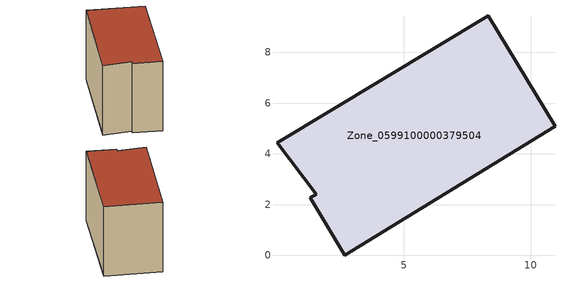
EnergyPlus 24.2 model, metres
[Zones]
Zone_0599100000379504
 floor ground (C_G): 0.01,4.44 8.33,9.44 10.95,5.08 2.67,0 1.31,2.26 1.56,2.41 z0
 wall outside (C_F): 10.95,5.08 8.33,9.44 0.01,4.44 1.56,2.41 1.31,2.26 2.67,0 10.95,5.08 z0:6.78
 roof outside (C_R): 8.33,9.44 0.01,4.44 1.56,2.41 1.31,2.26 2.67,0 10.95,5.08 z6.78
[BUILDING]
Pand.0599100000379504: North Axis=0; Terrain=City; Loads Convergence Tolerance Value=0.04; Temperature Convergence Tolerance Value=0.4; Solar Distribution=FullExterior; Maximum Number of Warmup Days=25; Minimum Number of Warmup Days=1
[Site:Location]
Rotterdam.The.Hague.AP_ZH_NLD Design_Conditions: Latitude=51.96; Longitude=4.45; Time Zone=1; Elevation=-4.5
[SITE:GROUNDTEMPERATURE:BUILDINGSURFACE]
18, 18, 18, 18, 18, 18, 18, 18, 18, 18, 18, 18
[MATERIAL] Thermal Absorptance=0.9; Solar Absorptance=0.7; Visible Absorptance=0.7
Name | Roughness | Thickness | Conductivity | Density | Specific Heat
G.TI.1992-2005 | MediumSmooth | 0.15 | 0.06 | 540 | 1210
F.TI.1992-2005 | Rough | 0.3 | 0.12 | 1920 | 840
R.TI.1992-2005 | MediumRough | 0.2 | 0.08 | 1500 | 1000
[CONSTRUCTION]
C_G: G.TI.1992-2005
C_F: F.TI.1992-2005
C_R: R.TI.1992-2005
[ZONE]
Zone_0599100000379504: Type=1; Multiplier=1; Ceiling Height=Autocalculate; Volume=Autocalculate; Floor Area=autocalculate; Part of Total Floor Area=Yes
[ZONEINFILTRATION:DESIGNFLOWRATE]
Infil_Zone_0599100000379504: Zone or ZoneList or Space or SpaceList=Zone_0599100000379504; Schedule=AlwaysOn; Design Flow Rate Calculation Method=Flow/Area; Flow Rate per Floor Area=0.0015; Constant Term Coefficient=1; Temperature Term Coefficient=0; Velocity Term Coefficient=0; Velocity Squared Term Coefficient=0
[HVACTEMPLATE:ZONE:IDEALLOADSAIRSYSTEM]
Zone_0599100000379504: Maximum Heating Supply Air Temperature=50; Minimum Cooling Supply Air Temperature=13; Maximum Heating Supply Air Humidity Ratio=0.0156; Minimum Cooling Supply Air Humidity Ratio=0.0077; Heating Limit=NoLimit; Cooling Limit=NoLimit; Dehumidification Control Type=ConstantSensibleHeatRatio; Cooling Sensible Heat Ratio=0.7; Dehumidification Setpoint=60; Humidification Control Type=None; Humidification Setpoint=30; Outdoor Air Method=None; Outdoor Air Flow Rate per Person=0.00944; Outdoor Air Flow Rate per Zone Floor Area=0; Outdoor Air Flow Rate per Zone=0; Demand Controlled Ventilation Type=None; Outdoor Air Economizer Type=NoEconomizer; Heat Recovery Type=None; Sensible Heat Recovery Effectiveness=0.7; Latent Heat Recovery Effectiveness=0.65
[ZONECONTROL:THERMOSTAT]
ThermostatControl_Zone_0599100000379504: Zone or ZoneList=Zone_0599100000379504; Control Type Schedule=DualSetpointControlType; Control 1=Thermostat_Zone_0599100000379504; Temperature Difference Between Cutout And Setpoint=0
[THERMOSTATSETPOINT:DUALSETPOINT]
Thermostat_Zone_0599100000379504: Heating Setpoint Temperature Schedule=HeatingSetpoint_Zone_0599100000379504; Cooling Setpoint Temperature Schedule=CoolingSetpoint_Zone_0599100000379504
[SCHEDULE:COMPACT]
HeatingSetpoint_Zone_0599100000379504: Through: 12/31, For: AllDays, Until: 24:00, 21
CoolingSetpoint_Zone_0599100000379504: Through: 12/31, For: AllDays, Until: 24:00, 24
DualSetpointControlType: Through: 12/31, For: AllDays, Until: 24:00, 4
AlwaysOn: Through: 12/31, For: AllDays, Until: 24:00, 1
